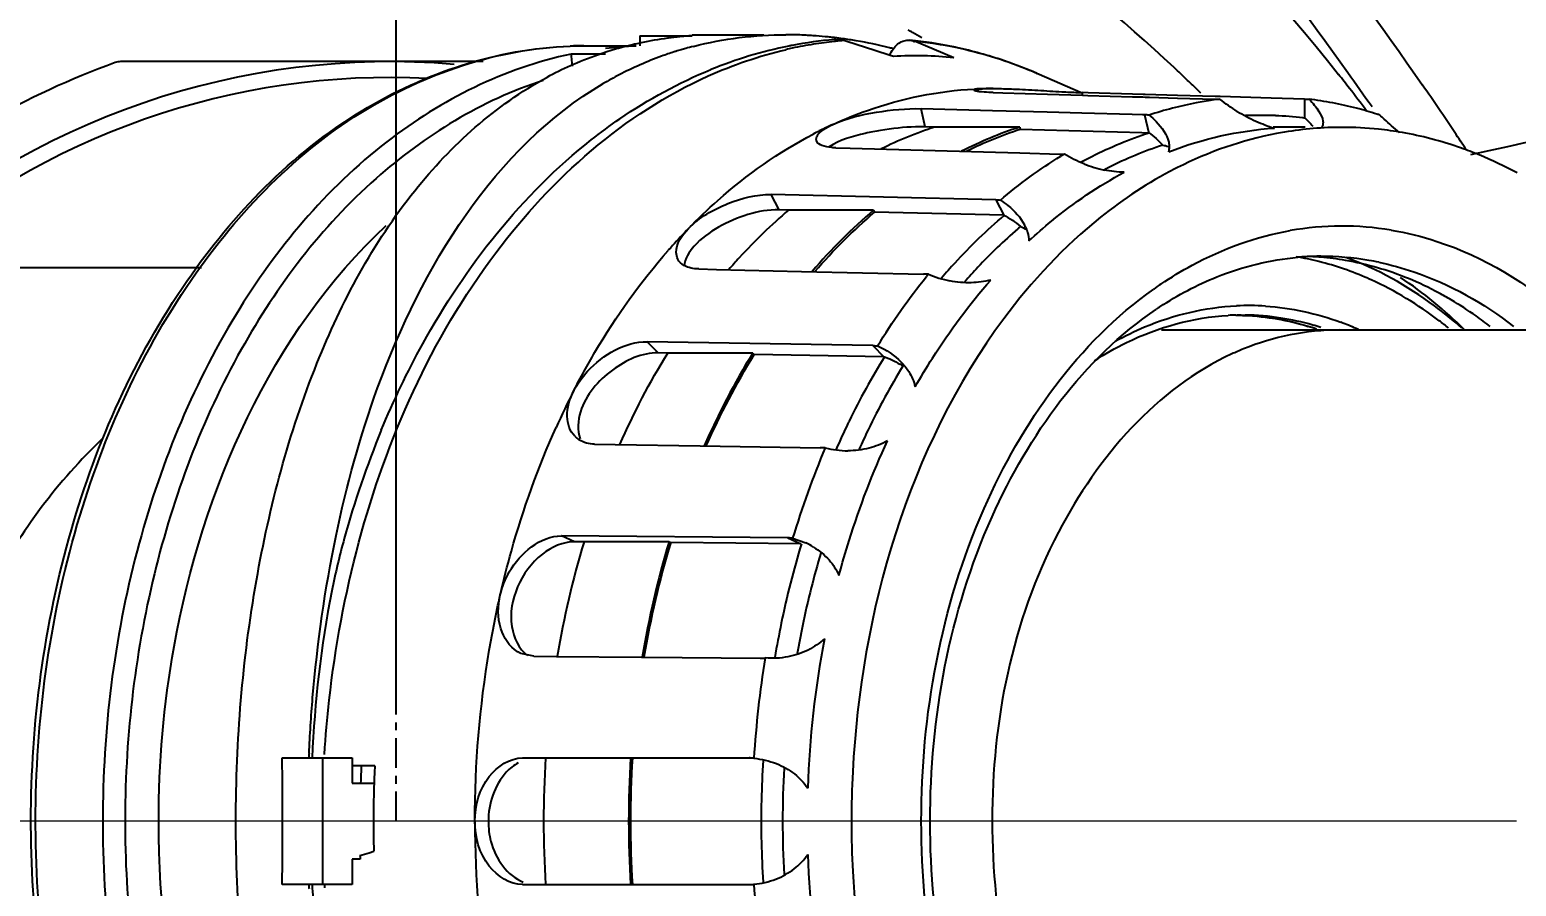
# Model space of a CAD drawing. Header units: millimetres. Extents: x 4086 to 8300, y 123 to 1549.
# Drawn here: x 6771.86 to 6790.64, y 797.21 to 808.04 of the extents above; entities that cross this region are included whole.
import ezdxf

# ---------------------------------------------------------------- set-up
doc = ezdxf.new("R2010")
doc.units = ezdxf.units.MM
doc.linetypes.add('CENTER', pattern=[0.6, 0.375, -0.075, 0.075, -0.075])
doc.linetypes.add('CENTER2', pattern=[28.575, 19.05, -3.175, 3.175, -3.175])
doc.layers.add('02__ASM_ALL_AXES', color=7, linetype='Continuous')
doc.layers.add('20_ALL_FEATURES', color=7, linetype='Continuous')
doc.layers.add('中心线层', color=7, linetype='CENTER2', lineweight=0)
doc.layers.add('标注层', color=7, linetype='Continuous', lineweight=0)
doc.styles.add('思源黑', font='SourceHanSansCN-Normal.ttf')
doc.dimstyles.new('尺寸标注_细节_1_2比例', dxfattribs={"dimtxt": 7, "dimasz": 6, "dimexe": 2, "dimexo": 1.5, "dimgap": 1, "dimtad": 1, "dimlfac": 2, "dimdsep": 46, "dimtxsty": '思源黑', "dimcen": 0.09, "dimadec": 0, "dimazin": 0, "dimtp": 0.01, "dimtm": 0.01, "dimtfac": 1, "dimtofl": 0, "dimtmove": 0, "dimatfit": 3, "dimfxl": 1, "dimtolj": 1, "dimarcsym": 0})

# ---------------------------------------------------------------- blocks, each defined once
blk = doc.blocks.new('*D1332')
at = {"layer": 'Defpoints', "color": 0}
for p in [(6776.487, 844.832), (6626.487, 820.331), (6776.487, 798.032)]:
    blk.add_point(p, dxfattribs=at)
at = {"layer": '标注层', "color": 0, "lineweight": -2}
for p, q in [((6626.487, 821.831), (6626.487, 846.832)), ((6776.487, 799.532), (6776.487, 846.832)), ((6632.487, 844.832), (6770.487, 844.832))]:
    blk.add_line(p, q, dxfattribs=at)
at = {"layer": '标注层', "color": 0}
for points in [[(6632.487, 845.832), (6632.487, 843.832), (6626.487, 844.832)], [(6770.487, 843.832), (6770.487, 845.832), (6776.487, 844.832)]]:
    blk.add_solid(points, dxfattribs=at)
at = {"layer": '标注层', "color": 0, "insert": (6701.487, 853.093), "char_height": 7, "attachment_point": 2, "style": '思源黑'}
blk.add_mtext('\\A1;375', dxfattribs=at)
blk = doc.blocks.new('*D1333')
at = {"layer": 'Defpoints', "color": 0}
for p in [(6946.483, 844.832), (6776.487, 820.331), (6946.483, 798.041)]:
    blk.add_point(p, dxfattribs=at)
at = {"layer": '标注层', "color": 0, "lineweight": -2}
for p, q in [((6776.487, 821.831), (6776.487, 846.832)), ((6946.483, 799.541), (6946.483, 846.832)), ((6782.487, 844.832), (6940.483, 844.832))]:
    blk.add_line(p, q, dxfattribs=at)
at = {"layer": '标注层', "color": 0}
for points in [[(6782.487, 845.832), (6782.487, 843.832), (6776.487, 844.832)], [(6940.483, 843.832), (6940.483, 845.832), (6946.483, 844.832)]]:
    blk.add_solid(points, dxfattribs=at)
at = {"layer": '标注层', "color": 0, "insert": (6863.384, 852.958), "char_height": 7, "attachment_point": 2, "style": '思源黑'}
blk.add_mtext('\\A1;a', dxfattribs=at)

msp = doc.modelspace()

# ---------------------------------------------------------------- linework, layer by layer
at = {"color": 7, "linetype": 'Continuous'}
for p, q in [((6779.5663, 807.96), (6779.5663, 807.8316)), ((6779.5663, 807.96), (6780.2278, 807.96)), ((6780.2278, 807.9716), (6781.1337, 807.9716)), ((6782.0439, 807.9115), (6782.0228, 807.9099)), ((6782.9607, 807.9048), (6782.98, 807.9038)), ((6783.5348, 807.6805), (6783.0385, 807.8888)), ((6779.1303, 807.7268), (6778.6972, 807.7268)), ((6778.8592, 807.8316), (6779.4249, 807.8316)), ((6777.5859, 807.6316), (6773.0021, 807.6316)), ((6785.135, 807.2416), (6784.6113, 807.471)), ((6784.0298, 807.2404), (6784.1556, 807.2367)), ((6784.1556, 807.2367), (6784.7197, 807.2202)), ((6784.7197, 807.2202), (6785.1602, 807.2073)), ((6785.1602, 807.2073), (6785.2293, 807.2053)), ((6785.1612, 807.2073), (6785.1612, 807.2404)), ((6785.2303, 807.2384), (6785.1612, 807.2404)), ((6785.2293, 807.2053), (6785.7935, 807.1888)), ((6785.7944, 807.2219), (6785.2303, 807.2384)), ((6785.7935, 807.1888), (6785.925, 807.185)), ((6785.926, 807.218), (6785.7944, 807.2219)), ((6785.925, 807.185), (6785.9511, 807.1842)), ((6785.952, 807.2173), (6785.926, 807.218)), ((6785.9511, 807.1842), (6786.0082, 807.1825)), ((6786.3607, 807.2053), (6785.952, 807.2173)), ((6786.0082, 807.1825), (6786.3597, 807.1722)), ((6786.3597, 807.1722), (6786.8351, 807.1583)), ((6786.836, 807.1914), (6786.3607, 807.2053)), ((6786.6579, 807.2333), (6786.6234, 807.2666)), ((6786.8991, 807.1896), (6786.836, 807.1914)), ((6787.5449, 807.1707), (6786.8991, 807.1896)), ((6787.9664, 807.1583), (6787.5449, 807.1707)), ((6787.9664, 807.1583), (6787.9664, 806.9173)), ((6783.1739, 806.8077), (6783.1213, 807.0369)), ((6784.0235, 807.012), (6783.1213, 807.0369)), ((6784.7131, 806.9929), (6784.0235, 807.012)), ((6785.154, 806.9807), (6784.7131, 806.9929)), ((6785.787, 806.9632), (6785.154, 806.9807)), ((6785.9185, 806.9596), (6785.787, 806.9632)), ((6785.9445, 806.9589), (6785.9185, 806.9596)), ((6785.9445, 806.9589), (6785.9971, 806.7297)), ((6783.2934, 806.8044), (6783.1739, 806.8077)), ((6784.3681, 806.8044), (6783.2934, 806.8044)), ((6784.3681, 806.8044), (6784.3749, 806.7745)), ((6785.9122, 806.732), (6784.3749, 806.7745)), ((6785.9971, 806.7297), (6785.9122, 806.732)), ((6787.9741, 806.8016), (6787.5722, 806.8016)), ((6782.0453, 806.5425), (6782.2237, 806.5376)), ((6782.2237, 806.5376), (6783.2975, 806.5079)), ((6783.2975, 806.5079), (6784.3668, 806.4783)), ((6784.3668, 806.4783), (6784.8685, 806.4644)), ((6781.3259, 805.757), (6781.2257, 805.9519)), ((6784.0651, 805.8855), (6781.2257, 805.9519)), ((6784.0651, 805.8855), (6784.1652, 805.6905)), ((6781.446, 805.7541), (6781.3259, 805.757)), ((6782.5207, 805.7541), (6781.446, 805.7541)), ((6782.5207, 805.7541), (6782.5337, 805.7287)), ((6784.1652, 805.6905), (6782.5337, 805.7287)), ((6769.5461, 805.0316), (6774.027, 805.0316)), ((6780.3104, 805.0115), (6780.5352, 805.0062)), ((6780.5352, 805.0062), (6781.6093, 804.9811)), ((6781.6093, 804.9811), (6783.1498, 804.9451)), ((6787.0973, 804.4286), (6787.2165, 804.4293)), ((6779.7978, 803.95), (6779.66, 804.0916)), ((6782.5122, 804.0434), (6779.66, 804.0916)), ((6779.9185, 803.9479), (6779.7978, 803.95)), ((6780.9932, 803.9479), (6779.9185, 803.9479)), ((6780.9932, 803.9479), (6781.0112, 803.9294)), ((6782.65, 803.9017), (6781.0112, 803.9294)), ((6782.5122, 804.0434), (6782.65, 803.9017)), ((6778.995, 802.7972), (6779.2559, 802.7928)), ((6779.2559, 802.7928), (6780.3302, 802.7746)), ((6780.3302, 802.7746), (6781.8472, 802.7489)), ((6778.7394, 801.5636), (6778.5774, 801.6381)), ((6781.4378, 801.6128), (6778.5774, 801.6381)), ((6778.8605, 801.5626), (6778.7394, 801.5636)), ((6779.9351, 801.5626), (6778.8605, 801.5626)), ((6779.9351, 801.5626), (6779.9563, 801.5529)), ((6781.5999, 801.5383), (6779.9563, 801.5529)), ((6781.4378, 801.6128), (6781.5999, 801.5383)), ((6781.4976, 801.6081), (6781.6632, 801.5485)), ((6778.2278, 800.1164), (6778.063, 800.1529)), ((6778.2278, 800.1164), (6778.5115, 800.1139)), ((6778.5115, 800.1139), (6779.5861, 800.1044)), ((6779.5861, 800.1044), (6779.6073, 800.1042)), ((6779.6073, 800.1042), (6781.0882, 800.0911)), ((6775.0464, 798.8316), (6775.929, 798.8316)), ((6775.5613, 797.2316), (6775.5613, 798.8316)), ((6775.929, 798.8316), (6775.929, 798.5116)), ((6778.0839, 798.8316), (6781.008, 798.8316)), ((6776.217, 798.7316), (6775.929, 798.7316)), ((6775.929, 798.5116), (6776.217, 798.5116)), ((6771.8711, 797.9704), (6771.871, 798.0316)), ((6771.9297, 797.9701), (6771.9296, 798.0316)), ((6772.7781, 798.0316), (6772.7783, 797.967)), ((6775.929, 797.5516), (6775.929, 797.2316)), ((6776.0313, 797.5516), (6775.929, 797.5516)), ((6776.0296, 797.6003), (6776.0879, 797.6174)), ((6776.0879, 797.6174), (6776.1461, 797.6345)), ((6776.1461, 797.6345), (6776.2044, 797.6516)), ((6775.929, 797.2316), (6775.0464, 797.2316)), ((6778.0839, 797.2316), (6781.008, 797.2316))]:
    msp.add_line(p, q, dxfattribs=at)
msp.add_lwpolyline([(6776.0296, 797.6003), (6776.0304, 797.5841), (6776.0304, 797.5678), (6776.0312, 797.5516)], dxfattribs=at)
for centre, radius, start, end in [((6771.0917, 787.759), 23.4919, 59.50229, 59.66748), ((6780.5241, 803.4527), 4.5161, 103.29628, 105.03067), ((6780.5273, 803.4397), 4.5295, 102.94596, 103.29688), ((6780.5293, 803.4306), 4.5388, 102.03307, 102.94576), ((6780.5386, 803.3844), 4.5859, 97.82323, 102.0263), ((6780.5457, 803.3364), 4.6345, 97.28704, 97.82869), ((6780.5471, 803.3251), 4.6458, 96.88968, 97.28709), ((6780.5488, 803.3107), 4.6603, 96.13288, 96.88949), ((6780.553, 803.2708), 4.7004, 93.96657, 96.1307), ((6781.4123, 802.9588), 5.0128, 87.70597, 89.9935), ((6782.4723, 802.7182), 5.2116, 94.94855, 100.86115), ((6782.5594, 802.844), 5.0707, 99.0407, 102.13888), ((6781.4087, 802.8571), 5.1145, 87.24765, 87.71197), ((6781.4065, 802.8123), 5.1594, 86.53358, 87.24728), ((6781.4029, 802.7526), 5.2192, 85.70399, 86.53335), ((6782.5493, 802.9069), 5.0069, 96.00715, 99.03891), ((6781.3952, 802.6539), 5.3182, 84.02968, 85.7013), ((6781.3857, 802.56), 5.4126, 83.35566, 84.03256), ((6781.3815, 802.5237), 5.4491, 83.13903, 83.35618), ((6782.5463, 802.9331), 4.9806, 95.76103, 96.0043), ((6781.3752, 802.472), 5.5012, 82.09711, 83.13772), ((6782.5454, 802.9419), 4.9718, 94.64834, 95.76127), ((6781.3588, 802.3561), 5.6183, 80.35254, 82.0946), ((6739.7431, 672.7804), 141.6131, 72.31148, 72.578259), ((6781.3134, 802.1008), 5.8776, 76.12315, 80.33351), ((6782.4565, 802.6954), 5.2347, 78.16219, 84.25996), ((6771.1321, 787.8276), 23.4122, 59.17033, 59.50238), ((6782.5345, 802.8866), 5.0275, 78.23371, 84.24618), ((6778.8593, 802.8577), 4.9739, 90.00098, 92.01534), ((6780.5109, 803.497), 4.4699, 107.91516, 112.9289), ((6779.7091, 802.9053), 4.9263, 92.20683, 96.74725), ((6780.5181, 803.4752), 4.4928, 105.03032, 107.91397), ((6781.3734, 803.4883), 4.4822, 109.97832, 117.49177), ((6781.3479, 803.553), 4.4127, 107.77374, 109.95473), ((6781.3462, 803.5584), 4.407, 107.48031, 107.77315), ((6781.3483, 803.5515), 4.4142, 106.58544, 107.48004), ((6781.3524, 803.5377), 4.4287, 105.8117, 106.58548), ((6781.3578, 803.5186), 4.4484, 104.51836, 105.81127), ((6782.5301, 802.4556), 5.4805, 101.35827, 112.16225), ((6782.5625, 802.8284), 5.0866, 102.13595, 103.09088), ((6782.4861, 802.6405), 5.2906, 100.84929, 101.28578), ((6781.2664, 801.9011), 6.0827, 75.67373, 76.14426), ((6783.0396, 802.8517), 4.8542, 84.14499, 93.17074), ((6782.444, 802.6316), 5.2996, 77.74394, 78.17155), ((6782.4746, 802.6234), 5.2974, 68.08898, 78.17982), ((6782.4164, 802.5159), 5.4186, 71.19381, 77.71847), ((6776.4139, 798.0316), 10.2, 109.94844, 130.05156), ((6776.4139, 798.0316), 9.6, 85.17736, 132.83791), ((6773.0021, 807.4316), 0.2, 90, 109.94844), ((6780.5503, 803.4097), 4.5656, 114.05213, 118.25201), ((6780.5196, 803.4765), 4.4921, 112.92933, 114.0421), ((6788.1145, 808.5817), 9.4572, 185.82411, 186.12234), ((6781.431, 803.3758), 4.6086, 117.48102, 120.3151), ((6782.3395, 802.2896), 5.6575, 66.32482, 71.19588), ((6782.3899, 802.4011), 5.5353, 66.33927, 68.1349), ((6768.8341, 788.7863), 25.6511, 46.77436, 47.0326), ((6768.8246, 788.7762), 25.665, 46.50533, 46.77436), ((6770.0807, 793.0192), 23.3305, 37.71575, 38.27271), ((6749.7793, 779.762), 47.6366, 34.96081, 35.59854), ((6776.4139, 798.0316), 9.4, 87.10814, 131.50086), ((6784.0299, 802.6603), 4.6313, 90.00133, 92.9093), ((6768.8168, 788.768), 25.6763, 46.30938, 46.50534), ((6768.8104, 788.7613), 25.6855, 46.09203, 46.30938), ((6770.1504, 793.073), 23.2425, 36.86335, 37.71592), ((6758.0652, 785.5083), 38.235, 33.72694, 34.80703), ((6787.4768, 802.4806), 4.7121, 97.05458, 104.48592), ((6786.9595, 811.4697), 4.3132, 268.3464, 269.18404), ((6788.1166, 812.2415), 5.0854, 268.30744, 268.94632), ((6787.4518, 802.526), 4.6661, 79.22559, 82.9665), ((6787.4356, 802.4425), 4.7512, 75.52659, 79.22289), ((6785.9071, 805.5521), 1.4073, 86.14961, 88.47872), ((6787.5147, 802.3306), 4.8668, 104.47586, 108.11326), ((6788.2258, 808.8396), 2.1456, 238.83378, 245.94454), ((6787.4085, 802.4898), 4.4633, 87.55822, 92.4241), ((6787.407, 802.4661), 4.4869, 83.09803, 87.5539), ((6787.4045, 802.4433), 4.5099, 82.74377, 83.10068), ((6787.4089, 802.3388), 4.8582, 72.35194, 75.52623), ((6787.3898, 802.2775), 4.9224, 71.89417, 72.35759), ((6784.2773, 801.9017), 5.434, 115.81637, 117.62479), ((6784.2343, 801.9903), 5.3355, 114.68039, 115.81423), ((6784.8512, 802.0128), 5.0385, 108.00982, 116.33403), ((6785.9332, 801.9939), 5.0588, 108.02243, 117.05466), ((6785.9253, 801.9992), 5.0207, 107.98625, 116.34242), ((6787.5497, 801.9637), 5.0099, 107.96046, 116.93485), ((6788.2163, 808.8085), 2.1134, 245.83497, 252.62554), ((6788.4516, 802.3302), 4.4719, 99.48103, 100.81063), ((6788.4435, 802.379), 4.4224, 90.01802, 99.48245), ((6788.0694, 806.8589), 0.1313, 353.73211, 359.98748), ((6788.4417, 802.3942), 4.4072, 83.98458, 89.99459), ((6788.4379, 802.3603), 4.4413, 80.06699, 83.98166), ((6788.4214, 802.2708), 4.5323, 75.42935, 80.05661), ((6760.2849, 786.9967), 35.5624, 33.2941, 33.7182), ((6787.6736, 801.9979), 4.8172, 108.11487, 112.53047), ((6786.0223, 806.5482), 0.2349, 346.30657, 356.03267), ((6788.3797, 802.1126), 4.696, 70.48564, 75.42286), ((6788.3473, 802.0171), 4.7968, 70.19219, 70.5008), ((6788.3427, 802.0044), 4.8103, 69.85951, 70.19218), ((6784.8983, 807.5987), 1.1346, 268.49148, 271.68245), ((6787.8559, 801.5891), 5.6852, 120.95477, 121.48843), ((6787.6747, 801.706), 5.2962, 116.87762, 118.52455), ((6785.7511, 807.7834), 1.5533, 248.4333, 258.38518), ((6787.7555, 801.8013), 5.0302, 112.53386, 116.82425), ((6788.329, 801.9676), 4.8496, 68.38367, 69.85792), ((6788.3135, 801.928), 4.8921, 67.93853, 68.38512), ((6788.3073, 801.9129), 4.9085, 67.66672, 67.93862), ((6788.2447, 801.7679), 5.0663, 61.62759, 67.63445), ((6787.8169, 801.6768), 5.169, 116.80872, 117.43545), ((6788.674, 801.7011), 5.1415, 116.73336, 117.17414), ((6785.8537, 800.5613), 6.8112, 130.32458, 137.61764), ((6785.466, 800.3811), 7.3737, 135.78524, 138.09244), ((6788.6747, 800.5067), 6.6245, 130.8353, 136.91023), ((6788.4322, 800.7782), 6.2605, 130.37082, 130.7806), ((6783.9463, 805.3212), 0.5415, 23.83374, 27.18532), ((6788.4423, 801.7381), 3.8149, 80.65069, 99.90756), ((6785.6165, 800.2446), 7.5768, 138.0847, 138.68894), ((6786.2454, 800.1919), 7.3496, 137.54869, 139.08401), ((6788.9513, 800.1506), 7.3191, 137.56636, 139.57656), ((6789.0209, 800.1754), 7.1037, 136.86578, 138.87293), ((6787.2413, 801.4976), 3.7199, 75.88392, 80.41425), ((6788.1731, 801.7882), 3.3834, 91.71899, 94.90395), ((6788.1721, 801.8158), 3.3558, 90.00077, 91.71635), ((6787.8761, 801.5841), 3.5874, 85.29361, 86.87368), ((6787.1915, 801.3156), 3.9086, 66.25954, 75.82614), ((6787.8739, 801.5617), 3.6099, 80.2531, 85.28801), ((6788.1707, 801.5691), 3.6024, 80.25367, 89.97961), ((6787.8559, 801.4651), 3.7082, 74.00447, 80.23196), ((6788.1623, 801.5194), 3.6528, 78.26299, 80.25434), ((6789.302, 799.9903), 7.8513, 140.85645, 141.14518), ((6783.7291, 806.1111), 1.2738, 246.08641, 258.94808), ((6787.1297, 801.1663), 4.0701, 65.64309, 66.30903), ((6788.899, 800.7502), 4.9105, 124.01659, 125.30979), ((6787.6272, 800.906), 4.3141, 59.45631, 61.78676), ((6788.5783, 800.8251), 4.4383, 123.33599, 124.01494), ((6787.2601, 801.2896), 3.2598, 86.24976, 92.69187), ((6787.5089, 800.709), 4.5439, 54.70067, 59.43392), ((6787.1743, 801.311), 3.1185, 91.41527, 93.15408), ((6787.0764, 801.2937), 3.1334, 87.48604, 89.26739), ((6787.1745, 801.2124), 3.2172, 81.17179, 89.25215), ((6787.1558, 801.0955), 3.3356, 74.07472, 81.16282), ((6787.0314, 801.0642), 3.368, 71.31822, 73.02558), ((6787.134, 801.0151), 3.4189, 72.28536, 74.09257), ((6787.169, 800.9389), 3.6234, 66.39231, 69.71337), ((6786.6792, 800.4314), 4.9342, 50.9585, 52.71287), ((6787.3615, 800.4982), 4.8012, 52.06534, 54.71822), ((6787.1446, 800.882), 3.6853, 65.89302, 66.39939), ((6790.5121, 799.0588), 9.2272, 148.34241, 154.09524), ((6790.4427, 799.1465), 8.8618, 148.44696, 151.38828), ((6782.3301, 802.947), 1.0074, 56.15857, 58.72692), ((6787.7269, 798.8563), 10.1108, 152.8218, 155.75407), ((6790.8542, 798.9218), 9.3306, 151.38743, 154.22953), ((6787.3558, 798.4231), 11.9562, 157.63637, 164.56001), ((6791.1231, 798.7547), 9.9096, 154.26777, 156.31734), ((6790.9494, 798.8373), 9.7173, 154.04737, 154.26185), ((6791.1839, 798.7612), 9.6974, 154.2216, 155.81396), ((6778.9633, 803.1098), 0.3057, 224.22017, 236.96204), ((6792.0364, 798.4572), 10.9997, 157.01869, 163.35425), ((6782.1993, 803.8554), 1.141, 255.29549, 269.81525), ((6790.1564, 798.1668), 11.7952, 163.26821, 170.49683), ((6791.2338, 798.1661), 11.7981, 163.26881, 170.54276), ((6791.2119, 798.1663), 11.7541, 163.25491, 170.5089), ((6781.4346, 801.1882), 0.4245, 81.46233, 89.56388), ((6792.4933, 798.2494), 11.3715, 163.18906, 165.78851), ((6781.2592, 800.6679), 0.9688, 58.81249, 65.36135), ((6792.5982, 798.2383), 11.2069, 163.50336, 165.82596), ((6792.8342, 798.1628), 11.7232, 165.78737, 168.33399), ((6792.9044, 798.161), 11.5227, 165.82612, 168.29524), ((6793.1038, 798.1067), 11.9987, 168.33161, 170.4288), ((6793.1498, 798.1095), 11.7734, 168.29228, 170.01847), ((6793.8394, 798.0463), 12.1581, 169.12994, 178.08967), ((6778.2303, 800.5178), 0.4014, 237.76376, 245.39635), ((6793.6937, 798.0482), 12.7096, 170.73301, 176.4866), ((6781.0917, 800.5321), 0.441, 269.54662, 277.59229), ((6793.8752, 798.0417), 18.5089, 177.38422, 177.55407), ((6791.0561, 798.0319), 12.7059, 176.39145, 183.60855), ((6792.1308, 798.0319), 12.7059, 176.39145, 183.60855), ((6792.1086, 798.0313), 12.6615, 176.37879, 183.62121), ((6780.9472, 798.4183), 0.4133, 81.54421, 90.00786), ((6792.4357, 798.0338), 16.4049, 177.81773, 178.33092), ((6792.4065, 798.0349), 16.3757, 177.56156, 177.8177), ((6789.8424, 798.0327), 13.6433, 177.06357, 177.98831), ((6793.6811, 798.0325), 12.5811, 176.50332, 178.78842), ((6793.7576, 798.0318), 12.3867, 176.88811, 183.1116), ((6794.5896, 798.0311), 12.3488, 177.1029, 182.94384), ((6789.8696, 798.0314), 13.6705, 177.98854, 181.59216), ((6793.714, 798.0316), 12.614, 178.78738, 181.21262), ((6793.681, 798.0306), 12.581, 181.21157, 183.49836), ((6793.8394, 798.0169), 12.1581, 181.91033, 190.87006), ((6793.8814, 798.0217), 18.5151, 182.44593, 182.61485), ((6789.3941, 798.0262), 13.8381, 183.28214, 183.47132), ((6780.9472, 797.6448), 0.4133, 269.99215, 278.45579), ((6793.6937, 798.0149), 12.7096, 183.5134, 189.26699)]:
    msp.add_arc(centre, radius, start, end, dxfattribs=at)
msp.add_ellipse((6769.9751, 798.0316), major_axis=(0, 16.816), ratio=0.3019183, start_param=-1.618388, end_param=-1.5232046, dxfattribs=at)
for points, knots in [([(6772.2842, 820.7857), (6774.0088, 820.1324), (6777.3808, 818.598), (6782.0705, 815.5961), (6786.1424, 811.7871), (6788.4057, 808.8491), (6789.4591, 807.3334)], [0, 0, 0, 0, 0.2495769, 0.4997175, 0.7501955, 1, 1, 1, 1]), ([(6788.5133, 807.4914), (6787.488, 808.9245), (6785.3017, 811.7025), (6781.3731, 815.2795), (6776.8861, 818.1064), (6773.6715, 819.5689), (6772.0259, 820.1934)], [0, 0, 0, 0, 0.2501503, 0.5001957, 0.7501294, 1, 1, 1, 1]), ([(6772.0095, 817.5509), (6773.5892, 817.1518), (6779.7307, 815.1358), (6785.3974, 811.2719), (6788.3968, 807.4702)], [0, 0, 0, 0, 0.2517568, 1, 1, 1, 1]), ([(6786.3174, 807.5563), (6784.9993, 808.7841), (6782.0903, 810.9629), (6778.793, 812.4734), (6777.0982, 813.0807)], [0, 0, 0, 0, 0.5001511, 1, 1, 1, 1]), ([(6782.98, 807.9044), (6782.9856, 807.9041), (6782.9968, 807.9029), (6783.0077, 807.8998), (6783.013, 807.8976)], [0, 0, 0, 0, 0.4972935, 1, 1, 1, 1]), ([(6783.013, 807.8976), (6783.017, 807.8959), (6783.025, 807.8916), (6783.0321, 807.8859), (6783.0355, 807.8826)], [0, 0, 0, 0, 0.4795674, 1, 1, 1, 1]), ([(6771.871, 798.0316), (6771.871, 799.2709), (6772.1918, 801.6807), (6773.6053, 804.8537), (6775.8177, 807.1477), (6777.7643, 807.7961), (6778.6844, 807.8285)], [0, 0, 0, 0, 0.2854573, 0.5516655, 0.7879542, 1, 1, 1, 1]), ([(6771.9296, 798.0316), (6771.9296, 799.294), (6772.2596, 801.7439), (6773.71, 804.9516), (6775.9686, 807.2352), (6777.941, 807.8316), (6778.8592, 807.8316)], [0, 0, 0, 0, 0.2879777, 0.5553444, 0.7905324, 1, 1, 1, 1]), ([(6778.6972, 807.7268), (6777.8564, 807.5515), (6776.1571, 806.698), (6774.265, 804.4178), (6773.0529, 801.4185), (6772.7781, 799.1797), (6772.7781, 798.0316)], [0, 0, 0, 0, 0.2118889, 0.4503975, 0.716745, 1, 1, 1, 1]), ([(6778.6972, 807.7268), (6778.6972, 807.7231), (6778.6996, 807.6881), (6778.703, 807.6532), (6778.7061, 807.6221)], [0, 0, 0, 0, 0.1064973, 1, 1, 1, 1]), ([(6778.9521, 806.6434), (6779.0698, 806.7362), (6779.5408, 807.0834), (6780.0594, 807.3674), (6780.4626, 807.5312)], [0, 0, 0, 0, 0.2561275, 1, 1, 1, 1]), ([(6778.3459, 807.3931), (6777.5685, 807.1432), (6776.0399, 806.2049), (6774.3585, 803.975), (6773.291, 801.1329), (6773.0559, 799.0372), (6773.0609, 797.966)], [0, 0, 0, 0, 0.2138364, 0.4539121, 0.7194692, 1, 1, 1, 1]), ([(6778.389, 788.6317), (6777.7438, 788.9783), (6776.5422, 790.0662), (6775.3481, 792.3154), (6774.6216, 795.0421), (6774.3779, 798.0315), (6774.6216, 801.0209), (6775.348, 803.7476), (6776.5421, 805.9969), (6777.7438, 807.0848), (6778.3891, 807.4314)], [0, 0, 0, 0, 0.1035675, 0.2218306, 0.355989, 0.4999979, 0.6439998, 0.7781569, 0.8964215, 1, 1, 1, 1]), ([(6775.728, 801.6432), (6775.8602, 802.2749), (6776.4385, 804.4165), (6777.7266, 806.5485), (6779.1048, 807.3542)], [0, 0, 0, 0, 0.2879068, 1, 1, 1, 1]), ([(6776.0159, 801.5579), (6776.3678, 802.8605), (6777.4012, 805.2148), (6779.3682, 806.9743), (6780.4299, 807.4505)], [0, 0, 0, 0, 0.5369404, 1, 1, 1, 1]), ([(6782.0064, 806.8384), (6782.1495, 806.9041), (6782.7207, 807.1368), (6783.3363, 807.2623), (6783.7948, 807.2856)], [0, 0, 0, 0, 0.2553718, 1, 1, 1, 1]), ([(6783.7955, 807.2695), (6783.7955, 807.2753), (6783.8248, 807.2807), (6783.8911, 807.2915), (6783.9719, 807.2916), (6784.0298, 807.2916)], [0, 0, 0, 0, 0.0742856, 0.2683164, 1, 1, 1, 1]), ([(6784.0298, 807.2916), (6784.0491, 807.2916), (6784.1358, 807.2909), (6784.2224, 807.288), (6784.2896, 807.2853)], [0, 0, 0, 0, 0.2233217, 1, 1, 1, 1]), ([(6783.856, 807.2519), (6783.8408, 807.2539), (6783.8247, 807.2575), (6783.7955, 807.2635), (6783.7955, 807.2695)], [0, 0, 0, 0, 0.7213905, 1, 1, 1, 1]), ([(6784.0298, 807.2404), (6784.0122, 807.2409), (6783.9542, 807.2431), (6783.8961, 807.2467), (6783.856, 807.2519)], [0, 0, 0, 0, 0.30249, 1, 1, 1, 1]), ([(6784.9001, 807.2519), (6784.9677, 807.2483), (6785.0547, 807.244), (6785.1417, 807.241), (6785.1612, 807.2404)], [0, 0, 0, 0, 0.7767431, 1, 1, 1, 1]), ([(6782.0064, 806.8384), (6782.1797, 806.918), (6782.5544, 807.0035), (6782.9328, 807.0421), (6783.1213, 807.0369)], [0, 0, 0, 0, 0.502864, 1, 1, 1, 1]), ([(6786.0016, 806.9562), (6786.0329, 806.9301), (6786.1366, 806.8348), (6786.2272, 806.7128), (6786.2497, 806.614)], [0, 0, 0, 0, 0.2866679, 1, 1, 1, 1]), ([(6789.1649, 806.7383), (6789.0988, 806.7907), (6789.0154, 806.8617), (6788.9372, 806.9383), (6788.9196, 806.9562)], [0, 0, 0, 0, 0.7704058, 1, 1, 1, 1]), ([(6780.1811, 805.5231), (6780.3005, 805.6458), (6780.7777, 806.1026), (6781.3242, 806.4894), (6781.7577, 806.7162)], [0, 0, 0, 0, 0.2592447, 1, 1, 1, 1]), ([(6781.7975, 806.6371), (6781.7952, 806.6472), (6781.799, 806.7063), (6781.8513, 806.7467), (6781.8893, 806.7731)], [0, 0, 0, 0, 0.1834763, 1, 1, 1, 1]), ([(6782.6087, 806.7632), (6782.5436, 806.7525), (6782.3205, 806.7079), (6782.094, 806.6435), (6781.9576, 806.5554)], [0, 0, 0, 0, 0.2891368, 1, 1, 1, 1]), ([(6783.1739, 806.8077), (6783.1333, 806.8089), (6782.9441, 806.8073), (6782.7553, 806.7873), (6782.6087, 806.7632)], [0, 0, 0, 0, 0.2147708, 1, 1, 1, 1]), ([(6788.1999, 806.8445), (6788.1991, 806.8367), (6788.1958, 806.8212), (6788.1892, 806.8069), (6788.1852, 806.8003)], [0, 0, 0, 0, 0.5053204, 1, 1, 1, 1]), ([(6788.1994, 806.8787), (6788.1998, 806.8753), (6788.2005, 806.8687), (6788.2007, 806.8621), (6788.2007, 806.8588)], [0, 0, 0, 0, 0.5073906, 1, 1, 1, 1]), ([(6776.2989, 802.9722), (6776.4529, 803.3454), (6777.1042, 804.7159), (6778.0765, 805.9533), (6778.9521, 806.6434)], [0, 0, 0, 0, 0.2658565, 1, 1, 1, 1]), ([(6781.8017, 806.6249), (6781.8008, 806.6269), (6781.7992, 806.6309), (6781.798, 806.635), (6781.7975, 806.6371)], [0, 0, 0, 0, 0.5027323, 1, 1, 1, 1]), ([(6782.0453, 806.5425), (6782.0275, 806.543), (6781.9673, 806.5465), (6781.9063, 806.5562), (6781.8668, 806.5723)], [0, 0, 0, 0, 0.2939972, 1, 1, 1, 1]), ([(6786.2497, 806.614), (6786.2512, 806.6077), (6786.2537, 806.5951), (6786.2553, 806.5823), (6786.256, 806.576)], [0, 0, 0, 0, 0.5046656, 1, 1, 1, 1]), ([(6786.256, 806.576), (6786.2567, 806.5686), (6786.2575, 806.5539), (6786.2572, 806.5392), (6786.2567, 806.5319)], [0, 0, 0, 0, 0.5040357, 1, 1, 1, 1]), ([(6784.4816, 805.3654), (6784.575, 805.4521), (6784.948, 805.7782), (6785.3612, 806.0592), (6785.6856, 806.233)], [0, 0, 0, 0, 0.2572252, 1, 1, 1, 1]), ([(6780.1811, 805.5231), (6780.3182, 805.6639), (6780.6604, 805.8573), (6781.0398, 805.9563), (6781.2257, 805.9519)], [0, 0, 0, 0, 0.5138329, 1, 1, 1, 1]), ([(6784.0651, 805.8855), (6784.075, 805.8853), (6784.0943, 805.8845), (6784.1135, 805.8828), (6784.1229, 805.8818)], [0, 0, 0, 0, 0.5118062, 1, 1, 1, 1]), ([(6784.1229, 805.8818), (6784.156, 805.8606), (6784.2752, 805.7759), (6784.379, 805.6641), (6784.428, 805.5687)], [0, 0, 0, 0, 0.2677476, 1, 1, 1, 1]), ([(6781.3259, 805.757), (6781.0608, 805.7632), (6780.6617, 805.6261), (6780.2657, 805.3454), (6780.1344, 805.1413), (6780.1269, 805.0481)], [0, 0, 0, 0, 0.5423763, 0.8087442, 1, 1, 1, 1]), ([(6785.3889, 805.6649), (6784.9276, 805.2959), (6783.1331, 803.3725), (6782.3583, 800.665), (6782.2566, 798.6553)], [0, 0, 0, 0, 0.2269436, 1, 1, 1, 1]), ([(6773.4852, 798.0316), (6773.4852, 798.77), (6773.713, 801.4749), (6774.9043, 804.2094), (6776.3613, 805.5595)], [0, 0, 0, 0, 0.2709926, 1, 1, 1, 1]), ([(6780.0464, 805.1356), (6780.0335, 805.1608), (6780.0022, 805.3058), (6780.1016, 805.4414), (6780.1811, 805.5231)], [0, 0, 0, 0, 0.1988804, 1, 1, 1, 1]), ([(6786.1519, 804.8204), (6786.2788, 804.9061), (6786.7843, 805.214), (6787.3538, 805.4201), (6787.7859, 805.4961)], [0, 0, 0, 0, 0.2587068, 1, 1, 1, 1]), ([(6789.062, 805.5023), (6789.2574, 805.4699), (6790.0583, 805.2728), (6790.7872, 804.8278), (6791.2556, 804.4151)], [0, 0, 0, 0, 0.2407978, 1, 1, 1, 1]), ([(6778.7325, 803.4745), (6778.8166, 803.6383), (6779.1601, 804.2631), (6779.5762, 804.8492), (6779.9253, 805.2464)], [0, 0, 0, 0, 0.2582397, 1, 1, 1, 1]), ([(6789.954, 804.2642), (6789.8426, 804.363), (6789.3987, 804.7253), (6788.8889, 805.0097), (6788.4906, 805.1553)], [0, 0, 0, 0, 0.2598856, 1, 1, 1, 1]), ([(6788.9053, 805.0959), (6789.0553, 805.0647), (6789.6661, 804.8978), (6790.2309, 804.5793), (6790.6086, 804.285)], [0, 0, 0, 0, 0.2423956, 1, 1, 1, 1]), ([(6783.0455, 803.5203), (6783.1156, 803.6437), (6783.3994, 804.1174), (6783.7298, 804.5638), (6784.0011, 804.8716)], [0, 0, 0, 0, 0.2569247, 1, 1, 1, 1]), ([(6783.2128, 804.9466), (6783.2021, 804.9459), (6783.1811, 804.9449), (6783.1601, 804.9448), (6783.1498, 804.9451)], [0, 0, 0, 0, 0.509158, 1, 1, 1, 1]), ([(6783.1233, 798.0316), (6783.1233, 799.3754), (6783.5774, 801.9119), (6785.1072, 804.0821), (6786.0607, 804.7574)], [0, 0, 0, 0, 0.5349167, 1, 1, 1, 1]), ([(6783.2352, 798.0316), (6783.2352, 799.3408), (6783.6757, 801.7886), (6785.1709, 803.88), (6786.0955, 804.504)], [0, 0, 0, 0, 0.5399475, 1, 1, 1, 1]), ([(6785.5738, 804.0977), (6785.6943, 804.1647), (6786.1749, 804.4003), (6786.7102, 804.5272), (6787.107, 804.5459)], [0, 0, 0, 0, 0.257607, 1, 1, 1, 1]), ([(6785.311, 803.8504), (6785.4418, 803.9357), (6785.9617, 804.2342), (6786.5602, 804.4004), (6787.0027, 804.4248)], [0, 0, 0, 0, 0.2604721, 1, 1, 1, 1]), ([(6778.7325, 803.4745), (6778.7782, 803.5634), (6779.0022, 803.8689), (6779.3798, 804.0964), (6779.66, 804.0916)], [0, 0, 0, 0, 0.2629002, 1, 1, 1, 1]), ([(6779.7978, 803.95), (6779.5924, 803.9534), (6779.177, 803.7599), (6778.8054, 803.3351), (6778.7711, 802.9711), (6778.8126, 802.8643)], [0, 0, 0, 0, 0.3797419, 0.7882345, 1, 1, 1, 1]), ([(6782.5122, 804.0434), (6782.5222, 804.0432), (6782.5418, 804.0423), (6782.5614, 804.0403), (6782.571, 804.0389)], [0, 0, 0, 0, 0.508446, 1, 1, 1, 1]), ([(6778.7443, 802.8966), (6778.6821, 802.9606), (6778.6139, 803.1741), (6778.6809, 803.3741), (6778.7325, 803.4745)], [0, 0, 0, 0, 0.4415076, 1, 1, 1, 1]), ([(6777.8025, 800.8931), (6777.8449, 801.0779), (6778.0284, 801.7989), (6778.2803, 802.503), (6778.508, 803.0083)], [0, 0, 0, 0, 0.2549533, 1, 1, 1, 1]), ([(6782.0829, 801.138), (6782.1227, 801.2865), (6782.2908, 801.8663), (6782.5071, 802.4325), (6782.6964, 802.8408)], [0, 0, 0, 0, 0.2545779, 1, 1, 1, 1]), ([(6781.9097, 802.7518), (6781.8992, 802.7507), (6781.8784, 802.7491), (6781.8575, 802.7488), (6781.8472, 802.7489)], [0, 0, 0, 0, 0.5065774, 1, 1, 1, 1]), ([(6775.3856, 798.8864), (6775.3963, 799.1216), (6775.4563, 800.0462), (6775.5863, 800.9668), (6775.728, 801.6432)], [0, 0, 0, 0, 0.2541221, 1, 1, 1, 1]), ([(6777.8025, 800.8931), (6777.8257, 800.9942), (6777.958, 801.3365), (6778.3099, 801.6405), (6778.5774, 801.6381)], [0, 0, 0, 0, 0.279418, 1, 1, 1, 1]), ([(6775.8311, 801.6062), (6775.7703, 801.3869), (6775.5579, 800.4743), (6775.4573, 799.5384), (6775.4239, 798.8304)], [0, 0, 0, 0, 0.2430263, 1, 1, 1, 1]), ([(6775.5815, 798.877), (6775.5954, 799.1055), (6775.6728, 800.0084), (6775.8393, 800.904), (6776.0159, 801.5579)], [0, 0, 0, 0, 0.252554, 1, 1, 1, 1]), ([(6778.7394, 801.5636), (6778.5945, 801.5649), (6778.281, 801.4179), (6777.9878, 801.0132), (6777.8934, 800.5218), (6778.0364, 800.2107), (6778.1464, 800.126)], [0, 0, 0, 0, 0.2317364, 0.5087694, 0.7779138, 1, 1, 1, 1]), ([(6777.482, 798.0316), (6777.482, 798.7547), (6777.5615, 799.7186), (6777.7492, 800.6613), (6777.8025, 800.8931)], [0, 0, 0, 0, 0.7524863, 1, 1, 1, 1]), ([(6778.0162, 800.1783), (6777.9163, 800.2413), (6777.7618, 800.4822), (6777.7706, 800.7544), (6777.8025, 800.8931)], [0, 0, 0, 0, 0.4537555, 1, 1, 1, 1]), ([(6777.482, 798.0316), (6777.482, 798.2296), (6777.5764, 798.6017), (6777.9234, 798.8316), (6778.0839, 798.8316)], [0, 0, 0, 0, 0.5524493, 1, 1, 1, 1]), ([(6778.0299, 798.7709), (6777.9734, 798.7396), (6777.7495, 798.5573), (6777.6517, 798.2512), (6777.6517, 798.0316)], [0, 0, 0, 0, 0.227411, 1, 1, 1, 1]), ([(6778.6844, 788.2347), (6777.7682, 788.2669), (6775.8301, 788.9097), (6773.6221, 791.1867), (6772.2051, 794.3399), (6771.8766, 796.7367), (6771.8711, 797.9704)], [0, 0, 0, 0, 0.2121502, 0.4484048, 0.7145107, 1, 1, 1, 1]), ([(6778.8592, 788.2316), (6777.9447, 788.2316), (6775.9811, 788.8226), (6773.727, 791.089), (6772.2731, 794.2766), (6771.9353, 796.7133), (6771.9297, 797.9701)], [0, 0, 0, 0, 0.2095775, 0.4447277, 0.7119858, 1, 1, 1, 1]), ([(6772.7783, 797.967), (6772.7836, 796.8248), (6773.0659, 794.5993), (6774.2814, 791.6203), (6776.1693, 789.3575), (6777.8605, 788.5108), (6778.6972, 788.3364)], [0, 0, 0, 0, 0.2833001, 0.5495514, 0.7880153, 1, 1, 1, 1]), ([(6773.0609, 797.966), (6773.0658, 796.9079), (6773.3156, 794.8414), (6774.3867, 792.0426), (6776.0563, 789.8483), (6777.5659, 788.9229), (6778.3338, 788.6739)], [0, 0, 0, 0, 0.2805674, 0.5459189, 0.7859332, 1, 1, 1, 1]), ([(6776.369, 790.4965), (6775.91, 790.9205), (6774.1644, 793.0563), (6773.4852, 795.9236), (6773.4852, 798.0316)], [0, 0, 0, 0, 0.2286469, 1, 1, 1, 1]), ([(6777.482, 798.0316), (6777.482, 797.3085), (6777.5615, 796.3446), (6777.7492, 795.4019), (6777.8025, 795.1701)], [0, 0, 0, 0, 0.7524863, 1, 1, 1, 1]), ([(6778.0839, 797.2316), (6777.9234, 797.2316), (6777.5764, 797.4614), (6777.482, 797.8335), (6777.482, 798.0316)], [0, 0, 0, 0, 0.4475427, 1, 1, 1, 1]), ([(6777.6517, 798.0316), (6777.6517, 797.9462), (6777.686, 797.6457), (6777.889, 797.3414), (6778.0937, 797.2625)], [0, 0, 0, 0, 0.2802201, 1, 1, 1, 1]), ([(6786.0577, 791.3079), (6785.1051, 791.9837), (6783.577, 794.1533), (6783.1233, 796.6885), (6783.1233, 798.0316)], [0, 0, 0, 0, 0.4651184, 1, 1, 1, 1]), ([(6786.0956, 791.5592), (6785.171, 792.1831), (6783.6757, 794.2745), (6783.2352, 796.7224), (6783.2352, 798.0316)], [0, 0, 0, 0, 0.4600494, 1, 1, 1, 1]), ([(6782.2571, 797.3978), (6782.2936, 796.6886), (6782.6377, 794.1304), (6783.916, 791.5781), (6785.3856, 790.401)], [0, 0, 0, 0, 0.2738602, 1, 1, 1, 1]), ([(6775.4248, 797.2327), (6775.436, 796.9936), (6775.4988, 796.0601), (6775.645, 795.1284), (6775.8311, 794.457)], [0, 0, 0, 0, 0.2556801, 1, 1, 1, 1])]:
    msp.add_open_spline(points, degree=3, knots=knots, dxfattribs=at)
for points in [[(6790.0668, 806.4586), (6792.5717, 807.0073), (6795.0805, 807.5386), (6797.5794, 808.1137)], [(6780.2426, 807.825), (6780.6232, 807.9236), (6781.0197, 807.9716), (6781.4128, 807.9716)], [(6782.1425, 807.8973), (6782.1117, 807.907), (6782.076, 807.9161), (6782.046, 807.9043)], [(6782.7244, 807.7136), (6782.7463, 807.7664), (6782.7796, 807.8171), (6782.824, 807.8531)], [(6782.824, 807.8531), (6782.8618, 807.8837), (6782.912, 807.9048), (6782.9607, 807.9048)], [(6780.4299, 807.4505), (6780.7448, 807.5918), (6781.0743, 807.7046), (6781.4104, 807.7828)], [(6784.2896, 807.2853), (6784.3913, 807.281), (6784.493, 807.2754), (6784.5946, 807.2695)], [(6784.5946, 807.2695), (6784.6965, 807.2636), (6784.7983, 807.2574), (6784.9001, 807.2519)], [(6787.1153, 807.0036), (6787.0395, 807.0496), (6786.9664, 807.1005), (6786.8981, 807.157)], [(6788.0231, 807.157), (6788.0697, 807.1092), (6788.114, 807.0582), (6788.1493, 807.0017)], [(6787.9664, 806.9242), (6788.0032, 806.8901), (6788.0387, 806.8544), (6788.0716, 806.8166)], [(6788.1493, 807.0017), (6788.1728, 806.9641), (6788.1938, 806.9226), (6788.1994, 806.8787)], [(6781.8893, 806.7731), (6781.926, 806.7986), (6781.9658, 806.8197), (6782.0064, 806.8384)], [(6785.9956, 806.7362), (6786.0603, 806.6887), (6786.1219, 806.6359), (6786.1758, 806.5764)], [(6786.2505, 806.4926), (6786.6759, 806.6566), (6787.1303, 806.7607), (6787.5852, 806.7915)], [(6787.6128, 806.7228), (6787.1795, 806.64), (6786.7552, 806.4915), (6786.3612, 806.293)], [(6781.8668, 806.5723), (6781.841, 806.5829), (6781.8134, 806.5996), (6781.8017, 806.6249)], [(6786.1758, 806.5764), (6786.1989, 806.573), (6786.2226, 806.5686), (6786.2435, 806.5584)], [(6784.1229, 805.8818), (6784.3627, 806.0856), (6784.618, 806.2727), (6784.8864, 806.4371)], [(6785.1801, 806.3388), (6785.0938, 806.3729), (6785.0101, 806.4149), (6784.9317, 806.4645)], [(6786.3259, 806.2751), (6785.9943, 806.1049), (6785.68, 805.8977), (6785.3889, 805.6649)], [(6785.6856, 806.233), (6785.6027, 806.2351), (6785.5197, 806.2452), (6785.4384, 806.2619)], [(6782.5207, 805.7541), (6782.242, 805.5183), (6781.9829, 805.2578), (6781.7449, 804.9809)], [(6781.7792, 804.9801), (6782.0112, 805.2479), (6782.2632, 805.4999), (6782.5337, 805.7287)], [(6783.5494, 805.0891), (6783.7443, 805.3022), (6783.9524, 805.504), (6784.173, 805.6904)], [(6784.1624, 805.6961), (6784.2388, 805.6546), (6784.3119, 805.6055), (6784.3771, 805.5479)], [(6784.3771, 805.5479), (6784.404, 805.5393), (6784.4307, 805.5264), (6784.4514, 805.5072)], [(6784.4417, 805.5401), (6784.4515, 805.5177), (6784.4599, 805.4947), (6784.4663, 805.4711)], [(6784.4663, 805.4711), (6784.4757, 805.4368), (6784.4811, 805.401), (6784.4816, 805.3654)], [(6780.1235, 805.0568), (6780.0918, 805.0753), (6780.0632, 805.103), (6780.0464, 805.1356)], [(6780.3104, 805.0115), (6780.2463, 805.013), (6780.1788, 805.0244), (6780.1235, 805.0568)], [(6786.8592, 804.9122), (6787.1852, 805.0433), (6787.5338, 805.1292), (6787.8838, 805.1592)], [(6789.6668, 804.7076), (6789.4164, 804.8419), (6789.1508, 804.9515), (6788.8777, 805.0297)], [(6782.571, 804.0389), (6782.758, 804.3435), (6782.9637, 804.6375), (6783.1879, 804.9158)], [(6783.7544, 804.8379), (6783.6643, 804.8355), (6783.5734, 804.8436), (6783.4849, 804.8609)], [(6784.0011, 804.8716), (6783.9207, 804.8508), (6783.8373, 804.84), (6783.7544, 804.8379)], [(6786.1393, 804.5331), (6786.3659, 804.6822), (6786.6076, 804.811), (6786.8592, 804.9122)], [(6789.6684, 804.3571), (6789.4022, 804.5598), (6789.113, 804.7362), (6788.8082, 804.8742)], [(6789.988, 804.2437), (6789.7411, 804.4882), (6789.4707, 804.7117), (6789.1808, 804.9031)], [(6787.4733, 804.5425), (6787.7972, 804.5212), (6788.1208, 804.4501), (6788.4252, 804.3376)], [(6787.1189, 804.4269), (6787.4569, 804.4226), (6787.7979, 804.3628), (6788.1185, 804.2557)], [(6787.2139, 804.4241), (6787.4845, 804.4122), (6787.7556, 804.3646), (6788.0147, 804.2855)], [(6779.314, 802.7935), (6779.4893, 803.191), (6779.6905, 803.5782), (6779.9185, 803.9479)], [(6780.9932, 803.9479), (6780.7617, 803.5726), (6780.5578, 803.1792), (6780.3807, 802.7754)], [(6780.4066, 802.7751), (6780.5818, 803.1725), (6780.783, 803.5598), (6781.0112, 803.9294)], [(6782.571, 804.0389), (6782.6808, 803.9893), (6782.7852, 803.9211), (6782.8692, 803.8347)], [(6782.6461, 803.9057), (6782.718, 803.8801), (6782.7878, 803.8476), (6782.853, 803.808)], [(6782.8692, 803.8347), (6782.9048, 803.7982), (6782.9371, 803.758), (6782.9643, 803.7149)], [(6782.9643, 803.7149), (6783.0018, 803.6555), (6783.0304, 803.589), (6783.0455, 803.5203)], [(6772.7772, 802.8679), (6772.2155, 802.3341), (6771.7358, 801.6974), (6771.3838, 801.0071)], [(6778.995, 802.7972), (6778.9263, 802.7983), (6778.8543, 802.8161), (6778.7967, 802.8535)], [(6782.6964, 802.8408), (6782.6238, 802.7995), (6782.5448, 802.7684), (6782.4639, 802.7476)], [(6782.4639, 802.7476), (6782.3767, 802.7251), (6782.2858, 802.7142), (6782.1956, 802.7144)], [(6781.7608, 801.4967), (6781.8338, 801.4524), (6781.9015, 801.3974), (6781.958, 801.3335)], [(6781.958, 801.3335), (6782.0092, 801.2755), (6782.0523, 801.209), (6782.0829, 801.138)], [(6781.8994, 800.3391), (6781.8384, 800.2818), (6781.7681, 800.2334), (6781.6934, 800.1957)], [(6781.6934, 800.1957), (6781.6133, 800.1552), (6781.5266, 800.1264), (6781.4385, 800.1096)], [(6781.4385, 800.1096), (6781.3439, 800.0915), (6781.2459, 800.0868), (6781.15, 800.0949)], [(6781.008, 798.8271), (6781.1047, 798.8183), (6781.2012, 798.796), (6781.2916, 798.7603)], [(6781.2916, 798.7603), (6781.3735, 798.7279), (6781.4519, 798.6837), (6781.521, 798.629)], [(6781.521, 798.629), (6781.5847, 798.5787), (6781.642, 798.5185), (6781.688, 798.4516)], [(6781.5158, 797.43), (6781.5816, 797.4812), (6781.6407, 797.5429), (6781.688, 797.6116)], [(6781.2858, 797.3007), (6781.3678, 797.3325), (6781.4464, 797.376), (6781.5158, 797.43)], [(6781.008, 797.2361), (6781.1027, 797.2447), (6781.1972, 797.2663), (6781.2858, 797.3007)]]:
    msp.add_open_spline(points, degree=3, dxfattribs=at)
at = {"layer": '02__ASM_ALL_AXES', "color": 7, "linetype": 'CENTER'}
msp.add_line((6776.4866, 798.0316), (6776.4866, 830.9503), dxfattribs=at)
at = {"layer": '20_ALL_FEATURES', "color": 7, "linetype": 'Continuous'}
msp.add_line((6786.1591, 804.2407), (6991.6826, 804.2407), dxfattribs=at)
msp.add_arc((6788.5045, 800.7688), 3.487, 112.07728, 114.68233, dxfattribs=at)
msp.add_open_spline([(6788.4031, 804.2407), (6787.9921, 804.2407), (6787.5747, 804.1546), (6787.1939, 804.0002)], degree=3, dxfattribs=at)
for points, knots in [([(6787.0484, 803.9372), (6786.0964, 803.4998), (6784.4705, 801.6131), (6784.0191, 799.2871), (6784.0191, 798.0407)], [0, 0, 0, 0, 0.4566758, 1, 1, 1, 1]), ([(6784.0191, 798.0407), (6784.0191, 796.7943), (6784.4705, 794.4683), (6786.0964, 792.5815), (6787.0484, 792.1441)], [0, 0, 0, 0, 0.5433242, 1, 1, 1, 1])]:
    msp.add_open_spline(points, degree=3, knots=knots, dxfattribs=at)
at = {"layer": '中心线层'}
msp.add_line((7019.2472, 798.0316), (6599.4235, 798.0316), dxfattribs=at)

# ---------------------------------------------------------------- dimensions: what is measured, and where the dimension line sits
at = {"layer": '标注层'}
for base, p1, p2, text, picture, middle in [((6776.4866, 844.8317), (6626.4866, 820.3308), (6776.4866, 798.0316), '375', '*D1332', (6701.4866, 844.8317)), ((6946.4826, 844.8317), (6776.4866, 820.3308), (6946.4826, 798.0407), 'a', '*D1333', (6863.3837, 844.8317))]:
    dim = msp.add_linear_dim(base=base, p1=p1, p2=p2, text=text, dimstyle='尺寸标注_细节_1_2比例', dxfattribs=at)
    dim.commit()
    dim.dimension.update_dxf_attribs({"geometry": picture, "text_midpoint": middle, "dimtype": 160})

doc.saveas('drawing.dxf')
